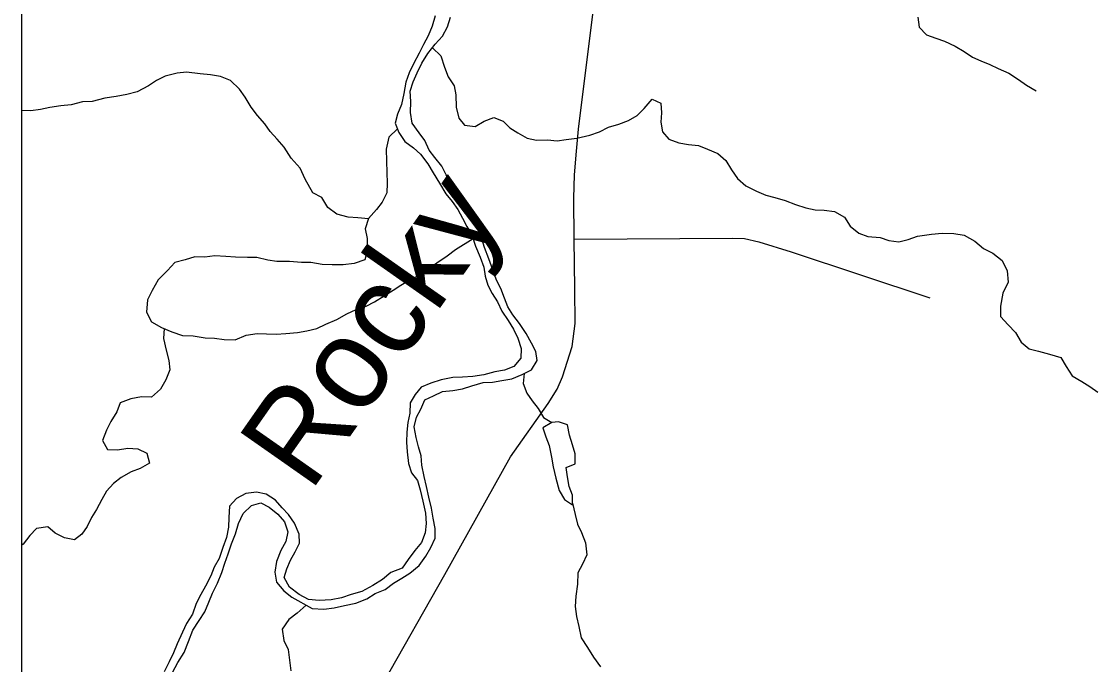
# Model space of a CAD drawing. Extents: x 0 to 34, y 0 to 22.
# Drawn here: x 2.1 to 3.208, y 17.614 to 18.278 of the extents above; entities that cross this region are included whole.
import ezdxf

# ---------------------------------------------------------------- set-up
doc = ezdxf.new("R2010")
doc.units = 0
for name, color, linetype in [('GM_X_Corporation', 7, 'Continuous'), ('GM_X_Major_River', 7, 'Continuous'), ('GM_X_Major_River_Text', 7, 'Continuous'), ('GM_X_Minor_Lake', 7, 'Continuous'), ('GM_X_Minor_River', 7, 'Continuous'), ('GM_X_State_Route', 7, 'Continuous'), ('GM_X_Township_Road', 7, 'Continuous')]:
    doc.layers.add(name, color=color, linetype=linetype)

msp = doc.modelspace()

# ---------------------------------------------------------------- linework, layer by layer
at = {"layer": 'GM_X_Corporation'}
msp.add_lwpolyline([(4.305, 15.91), (4.3043, 16.1256), (4.3076, 17.2225), (4.3069, 17.6429), (4.3076, 17.8892), (4.3138, 18.3964), (4.3167, 18.4782), (4.3203, 19.2074), (4.3217, 19.3339), (4.3236, 19.8619), (4.2, 19.8631), (3.8114, 19.8621), (3.7551, 19.8624), (3.6987, 19.8621), (3.6414, 19.8626), (3.5849, 19.8631), (3.5281, 19.8626), (3.4877, 19.8636), (3.4722, 19.8631), (3.2474, 19.8624), (2.9843, 19.8609), (2.8591, 19.8615), (2.1, 19.8604), (2.1, 14.6103)], dxfattribs=at)
msp.add_lwpolyline([(4.305, 15.91), (4.3043, 16.1256), (4.3076, 17.2225), (4.3069, 17.6429), (4.3076, 17.8892), (4.3138, 18.3964), (4.3167, 18.4782), (4.3203, 19.2074), (4.3217, 19.3339), (4.3236, 19.8619), (4.2, 19.8631), (3.8114, 19.8621), (3.7551, 19.8624), (3.6987, 19.8621), (3.6414, 19.8626), (3.5849, 19.8631), (3.5281, 19.8626), (3.4877, 19.8636), (3.4722, 19.8631), (3.2474, 19.8624), (2.9843, 19.8609), (2.8591, 19.8615), (2.1, 19.8604), (2.1, 14.6103)], dxfattribs=at)
at = {"layer": 'GM_X_Major_River'}
for points in [[(2.5272, 18.2837), (2.5239, 18.2731), (2.5199, 18.2631), (2.5151, 18.254), (2.5106, 18.2452), (2.5047, 18.2341), (2.5002, 18.2249), (2.497, 18.215), (2.4948, 18.2036), (2.4923, 18.1921), (2.4882, 18.1822), (2.4857, 18.1727), (2.4896, 18.1632), (2.4958, 18.1538), (2.5046, 18.1475), (2.5119, 18.1407), (2.5196, 18.1309), (2.5251, 18.1215), (2.5317, 18.111), (2.5382, 18.1), (2.5448, 18.0918), (2.5506, 18.0835), (2.5553, 18.0748), (2.5599, 18.0661), (2.565, 18.0575), (2.5689, 18.0457), (2.5736, 18.0344), (2.5772, 18.0242), (2.5788, 18.0147), (2.5816, 18.0056), (2.5858, 17.9969), (2.5913, 17.9883), (2.5959, 17.9788), (2.6025, 17.969), (2.6079, 17.96), (2.6126, 17.9509), (2.6158, 17.9403), (2.6155, 17.9301), (2.6084, 17.9216), (2.5986, 17.9177), (2.5887, 17.9161), (2.5774, 17.9129), (2.566, 17.9112), (2.5554, 17.9107), (2.5455, 17.9102), (2.5334, 17.9078), (2.5228, 17.9042), (2.5126, 17.9003), (2.5066, 17.8926), (2.5014, 17.8842), (2.5008, 17.8735), (2.499, 17.8636), (2.498, 17.8537), (2.4974, 17.8435), (2.4983, 17.8336), (2.4996, 17.8215), (2.5027, 17.8116), (2.5089, 17.8037), (2.5117, 17.7943), (2.5145, 17.7825), (2.5173, 17.77), (2.5178, 17.7594), (2.5168, 17.7499), (2.5131, 17.74), (2.506, 17.7315), (2.4993, 17.7223), (2.4929, 17.7135), (2.4812, 17.7088), (2.4729, 17.7015), (2.4628, 17.6953), (2.4515, 17.6894), (2.4405, 17.6862)], [(2.602, 17.9831), (2.5988, 17.9922), (2.5949, 18.002), (2.5906, 18.0107), (2.5867, 18.0213), (2.5824, 18.0326), (2.578, 18.0443), (2.5745, 18.0557), (2.5728, 18.0659), (2.5674, 18.075), (2.5612, 18.0844), (2.5558, 18.0923), (2.5508, 18.1006), (2.5446, 18.1092), (2.5384, 18.1194), (2.5341, 18.1285), (2.5268, 18.1375), (2.521, 18.145), (2.5163, 18.1548), (2.5105, 18.1627), (2.5035, 18.1729), (2.5015, 18.1839), (2.5021, 18.1953), (2.5012, 18.2059), (2.5045, 18.2155), (2.5086, 18.2246), (2.5134, 18.2346), (2.5197, 18.2449), (2.5272, 18.2545), (2.5347, 18.2626), (2.5399, 18.2721), (2.5428, 18.2824)], [(2.3792, 17.6835), (2.4, 17.6717), (2.4122, 17.6711), (2.4228, 17.6723), (2.4334, 17.6748), (2.4452, 17.6772), (2.4565, 17.6815), (2.4652, 17.6873), (2.4754, 17.6913), (2.484, 17.6978), (2.4927, 17.7029), (2.501, 17.7083), (2.5107, 17.716), (2.5175, 17.7256), (2.5227, 17.7348), (2.5271, 17.7443), (2.527, 17.7542), (2.5249, 17.7648), (2.5233, 17.7754), (2.5205, 17.7868), (2.5181, 17.7978), (2.5157, 17.808), (2.5132, 17.8198), (2.5127, 17.8292), (2.51, 17.8387), (2.5076, 17.8482), (2.5055, 17.8592), (2.5077, 17.8691), (2.5122, 17.8775), (2.5166, 17.887), (2.5253, 17.8913), (2.5347, 17.8956), (2.5453, 17.8969), (2.5552, 17.8985), (2.565, 17.9017), (2.5767, 17.9049), (2.5862, 17.9054), (2.5961, 17.907), (2.6063, 17.9087), (2.6169, 17.9134), (2.6267, 17.9181), (2.6323, 17.9276), (2.631, 17.9371), (2.6267, 17.9458), (2.6209, 17.9556), (2.6143, 17.9658), (2.6074, 17.9748), (2.602, 17.9831)], [(2.4405, 17.6862), (2.4303, 17.6827), (2.4197, 17.6807), (2.4075, 17.6801), (2.3965, 17.6811), (2.3866, 17.6863), (2.3766, 17.6938), (2.3712, 17.7036), (2.3741, 17.7127), (2.3778, 17.7215), (2.3826, 17.7303), (2.3871, 17.7391), (2.3866, 17.7486), (2.3819, 17.7599), (2.3757, 17.7686), (2.3691, 17.7757), (2.3622, 17.7836), (2.3526, 17.7896), (2.3427, 17.7917), (2.3317, 17.7904), (2.3219, 17.7854), (2.3148, 17.7773), (2.3142, 17.7655), (2.3139, 17.7557), (2.3118, 17.745), (2.3078, 17.7347), (2.3041, 17.7232), (2.2989, 17.7144), (2.2956, 17.7053), (2.29, 17.6949), (2.2852, 17.6861), (2.2804, 17.677), (2.2767, 17.6659), (2.2704, 17.6563), (2.2663, 17.6472), (2.2608, 17.6353), (2.2571, 17.6258), (2.2526, 17.6166), (2.2475, 17.6063)], [(2.2558, 17.6056), (2.2614, 17.616), (2.2681, 17.6263), (2.2725, 17.6377), (2.2769, 17.6492), (2.2836, 17.6592), (2.2892, 17.6683), (2.2936, 17.6783), (2.2973, 17.6874), (2.3025, 17.6978), (2.3069, 17.7088), (2.3099, 17.7184), (2.3135, 17.7283), (2.3168, 17.7386), (2.3209, 17.7489), (2.3241, 17.7596), (2.329, 17.7699), (2.3376, 17.778), (2.347, 17.7808), (2.3558, 17.7763), (2.3647, 17.7692), (2.3716, 17.761), (2.3751, 17.7507), (2.373, 17.7408), (2.3678, 17.7317), (2.3634, 17.7202), (2.3616, 17.7092), (2.3633, 17.6989), (2.371, 17.6899), (2.3792, 17.6835)]]:
    msp.add_lwpolyline(points, dxfattribs=at)
at = {"layer": 'GM_X_Minor_Lake'}
for points in [[(2.6475, 17.8636), (2.6384, 17.8582), (2.6412, 17.8491), (2.6447, 17.8401), (2.6472, 17.8279), (2.6488, 17.8181), (2.6516, 17.8063), (2.6552, 17.7935), (2.6606, 17.7844), (2.669, 17.7788), (2.6689, 17.7887), (2.6654, 17.7978), (2.6638, 17.8076)], [(2.6638, 17.8076), (2.6625, 17.8171), (2.6716, 17.821), (2.6718, 17.8313), (2.669, 17.8407), (2.6659, 17.8506), (2.6638, 17.8612), (2.6543, 17.8645), (2.6475, 17.8636)]]:
    msp.add_lwpolyline(points, dxfattribs=at)
at = {"layer": 'GM_X_Minor_River'}
for points in [[(3.0254, 18.2822), (3.0267, 18.2719), (3.0344, 18.2641), (3.0439, 18.2604), (3.053, 18.2575), (3.0641, 18.2523), (3.0733, 18.2467), (3.0817, 18.2411), (3.0905, 18.237), (3.0997, 18.2334), (3.1085, 18.2293), (3.1195, 18.2245), (3.1295, 18.2178), (3.1375, 18.2122), (3.1475, 18.2062)], [(2.5242, 18.2507), (2.5331, 18.2424), (2.5366, 18.2307), (2.5405, 18.2205), (2.5467, 18.2114), (2.5484, 18.202), (2.5489, 18.1894), (2.5517, 18.1781), (2.5575, 18.1706), (2.5685, 18.1692), (2.5776, 18.175), (2.5878, 18.1785), (2.5973, 18.1749), (2.6042, 18.1681), (2.6126, 18.1629), (2.6222, 18.1573), (2.6317, 18.1552), (2.6431, 18.1557), (2.653, 18.1547), (2.6625, 18.156), (2.6735, 18.1572), (2.6867, 18.1604), (2.6969, 18.164), (2.706, 18.1687), (2.7169, 18.1718), (2.7268, 18.1754), (2.7358, 18.1808), (2.7429, 18.1881), (2.7512, 18.1977), (2.76, 18.1933), (2.7608, 18.1834), (2.7602, 18.1739), (2.7619, 18.1637), (2.7684, 18.1562), (2.7787, 18.1525), (2.7886, 18.1507), (2.7989, 18.1497), (2.8084, 18.146), (2.8191, 18.1416), (2.8271, 18.1341), (2.833, 18.1247), (2.8391, 18.1157), (2.848, 18.1082), (2.8587, 18.1026), (2.8686, 18.0986), (2.8777, 18.096), (2.8884, 18.0928), (2.8991, 18.0887), (2.9098, 18.0854), (2.9193, 18.0833), (2.9288, 18.083), (2.9394, 18.0816), (2.9498, 18.0757), (2.9556, 18.0666), (2.9644, 18.0592), (2.9739, 18.0559), (2.9865, 18.0549), (2.9956, 18.0516), (3.0059, 18.0502), (3.0153, 18.0526), (3.0252, 18.0561), (3.0396, 18.0582), (3.0506, 18.0591), (3.0627, 18.0589), (3.0734, 18.0571), (3.0841, 18.0508), (3.0933, 18.0433), (3.1028, 18.0385), (3.1124, 18.0311), (3.1175, 18.0205), (3.1188, 18.0087), (3.1132, 17.9973), (3.1107, 17.9839), (3.1109, 17.9733), (3.1186, 17.9647), (3.1263, 17.9568), (3.1321, 17.9466), (3.1405, 17.9399), (3.15, 17.9373), (3.1615, 17.9344), (3.1729, 17.9308), (3.1787, 17.9214), (3.1849, 17.9119), (3.1949, 17.906), (3.2029, 17.9008), (3.2113, 17.8952)], [(2.4584, 18.0741), (2.4474, 18.0749), (2.4372, 18.0759), (2.4257, 18.0788), (2.4162, 18.0856), (2.41, 18.0961), (2.4008, 18.1009), (2.393, 18.1149), (2.3879, 18.1262), (2.3783, 18.1367), (2.3713, 18.148), (2.364, 18.1563), (2.3567, 18.1642), (2.3513, 18.1721), (2.3436, 18.1807), (2.337, 18.1894), (2.3308, 18.1996), (2.325, 18.2078), (2.3158, 18.2168), (2.3055, 18.2209), (2.2952, 18.2226), (2.2846, 18.2237), (2.2705, 18.2254), (2.2607, 18.2245), (2.2482, 18.2213), (2.2395, 18.217), (2.2312, 18.2112), (2.2195, 18.2053), (2.2089, 18.2025), (2.1979, 18.2005), (2.1862, 18.1985), (2.1729, 18.1952), (2.1631, 18.1947), (2.1513, 18.1919), (2.1407, 18.1907), (2.1294, 18.189), (2.1195, 18.187), (2.1097, 18.1857), (2.1, 18.1859)], [(2.4881, 18.1668), (2.4794, 18.1582), (2.4765, 18.146), (2.4767, 18.1334), (2.4772, 18.122), (2.4777, 18.1107), (2.4771, 18.1008), (2.4723, 18.0912), (2.4667, 18.0835), (2.4584, 18.0743), (2.4548, 18.0636), (2.4568, 18.0538), (2.4573, 18.042), (2.4544, 18.0317), (2.4435, 18.0278), (2.4321, 18.0265), (2.4207, 18.0267), (2.4104, 18.027), (2.3986, 18.0291), (2.3892, 18.029), (2.3766, 18.03), (2.3637, 18.0298), (2.3542, 18.0312), (2.3431, 18.0341), (2.3333, 18.034), (2.3211, 18.0346), (2.3109, 18.0352), (2.2998, 18.0358), (2.2892, 18.0345), (2.279, 18.0348), (2.2691, 18.0316), (2.2585, 18.0288), (2.2507, 18.0207), (2.2413, 18.0111), (2.235, 18), (2.2302, 17.9905), (2.2292, 17.9775), (2.2342, 17.9677), (2.2446, 17.9618), (2.2552, 17.9574), (2.2663, 17.9537), (2.2773, 17.9531), (2.2895, 17.951), (2.2994, 17.9507), (2.3093, 17.9493), (2.3207, 17.9491), (2.332, 17.9538), (2.3434, 17.9555), (2.3529, 17.9552), (2.3631, 17.955), (2.373, 17.9558), (2.3851, 17.9568), (2.3946, 17.9584), (2.4048, 17.9608), (2.4142, 17.9651), (2.4256, 17.9702), (2.4358, 17.976), (2.4456, 17.9803), (2.4558, 17.9839), (2.4645, 17.9882), (2.4746, 17.9944), (2.4837, 18.0002), (2.4916, 18.0056), (2.5002, 18.0107), (2.5093, 18.015), (2.5195, 18.0219), (2.5289, 18.0285), (2.5394, 18.0358), (2.5481, 18.0424), (2.5663, 18.0536)], [(2.2473, 17.9607), (2.2466, 17.9504), (2.2494, 17.9383), (2.2522, 17.9277), (2.2531, 17.9182), (2.249, 17.9079), (2.2435, 17.898), (2.2344, 17.8899), (2.2238, 17.8901), (2.2128, 17.8881), (2.2019, 17.8841), (2.1986, 17.8746), (2.1922, 17.8646), (2.1878, 17.8558), (2.1837, 17.8451), (2.1888, 17.8357), (2.1991, 17.8355), (2.2097, 17.8371), (2.2203, 17.8365), (2.2295, 17.8321), (2.2323, 17.8218), (2.2224, 17.8164), (2.2134, 17.8129), (2.2028, 17.807), (2.1949, 17.8008), (2.1878, 17.7928), (2.183, 17.7844), (2.1774, 17.774), (2.1722, 17.7656), (2.1678, 17.7564), (2.1622, 17.7484), (2.1546, 17.7426), (2.1444, 17.7447), (2.1348, 17.7496), (2.1271, 17.7559), (2.1154, 17.7542), (2.1086, 17.7469), (2.1019, 17.7381), (2.1, 17.7369)], [(2.6189, 17.9143), (2.6181, 17.9039), (2.6217, 17.8941), (2.6271, 17.8862), (2.6333, 17.8783), (2.6391, 17.8689), (2.6475, 17.8636)], [(2.669, 17.7803), (2.6718, 17.7686), (2.6742, 17.7588), (2.6781, 17.7501), (2.6824, 17.7395), (2.6837, 17.727), (2.6793, 17.7174), (2.6745, 17.7086), (2.6739, 17.6968), (2.6725, 17.6843), (2.6715, 17.6736), (2.6731, 17.6634), (2.6755, 17.6532), (2.678, 17.6414), (2.6845, 17.6313), (2.6907, 17.6215), (2.6977, 17.6113)], [(2.394, 17.6751), (2.3845, 17.6669), (2.3759, 17.6603), (2.3692, 17.6504), (2.3708, 17.6386), (2.3755, 17.6292), (2.3768, 17.6182), (2.3781, 17.6072)]]:
    msp.add_lwpolyline(points, dxfattribs=at)
at = {"layer": 'GM_X_State_Route'}
msp.add_lwpolyline([(2.4733, 17.5946), (2.5371, 17.7067), (2.605, 17.8282), (2.6439, 17.8833), (2.6529, 17.8983), (2.6586, 17.9108), (2.6686, 17.9422), (2.6718, 17.9661), (2.6712, 18.0016), (2.6706, 18.0531), (2.6702, 18.0952), (2.6709, 18.1193), (2.673, 18.144), (2.675, 18.1667), (2.6898, 18.2852)], dxfattribs=at)
at = {"layer": 'GM_X_Township_Road'}
msp.add_lwpolyline([(2.6706, 18.0531), (2.8344, 18.0542), (2.8463, 18.0536), (2.8612, 18.0504), (2.8946, 18.04), (3.0377, 17.9926)], dxfattribs=at)

# ---------------------------------------------------------------- texts
at = {"layer": 'GM_X_Major_River_Text'}
msp.add_text('Rocky', height=0.09475, rotation=54.986, dxfattribs=at).set_placement((2.398, 17.7904))

doc.saveas('drawing.dxf')
